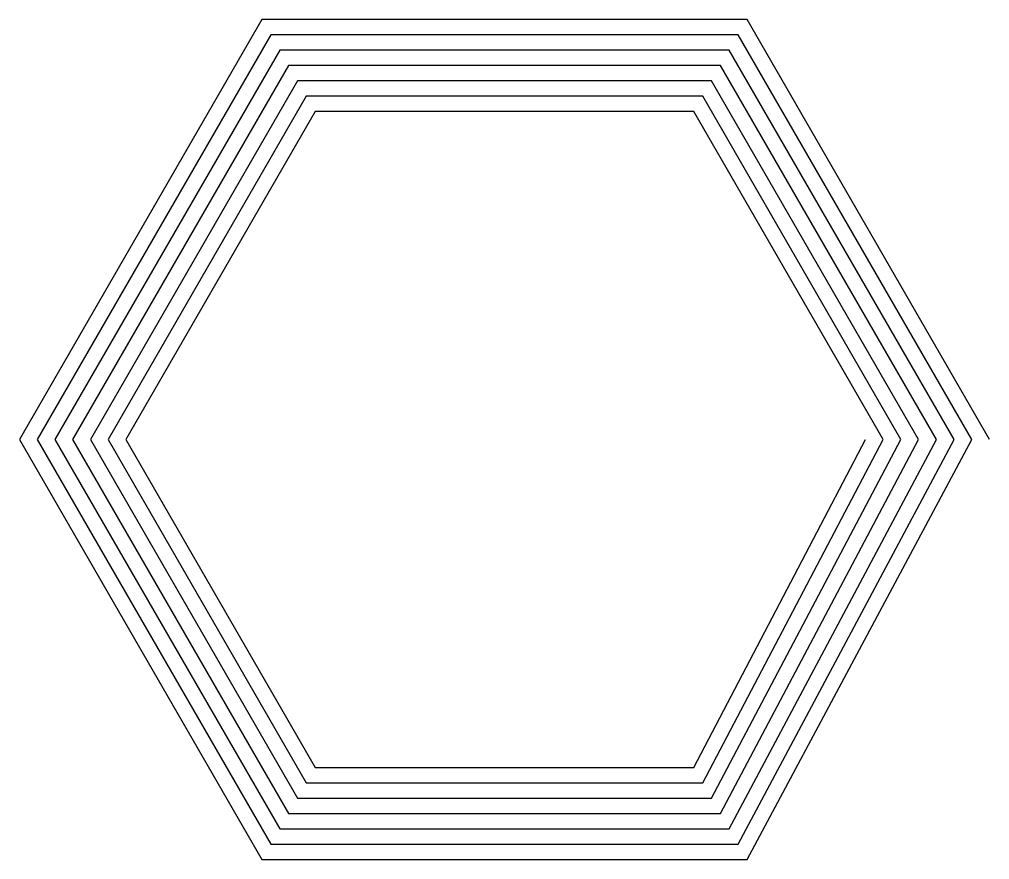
# Model space of a CAD drawing. Header units: millimetres. Extents: x -18.9 to 18.9, y -16.4 to 16.4.
import ezdxf

# ---------------------------------------------------------------- set-up
doc = ezdxf.new("R2010")
doc.units = ezdxf.units.MM

msp = doc.modelspace()

# ---------------------------------------------------------------- linework, layer by layer
msp.add_lwpolyline([(18.937, 0), (9.469, 16.4), (-9.469, 16.4), (-18.937, 0), (-9.469, -16.4), (9.469, -16.4), (18.244, 0), (9.122, 15.8), (-9.122, 15.8), (-18.244, 0), (-9.122, -15.8), (9.122, -15.8), (17.551, 0), (8.776, 15.2), (-8.776, 15.2), (-17.551, 0), (-8.776, -15.2), (8.776, -15.2), (16.859, 0), (8.429, 14.6), (-8.429, 14.6), (-16.859, 0), (-8.429, -14.6), (8.429, -14.6), (16.166, 0), (8.083, 14), (-8.083, 14), (-16.166, 0), (-8.083, -14), (8.083, -14), (15.473, 0), (7.736, 13.4), (-7.736, 13.4), (-15.473, 0), (-7.736, -13.4), (7.736, -13.4), (14.78, 0), (7.39, 12.8), (-7.39, 12.8), (-14.78, 0), (-7.39, -12.8), (7.39, -12.8), (14.087, 0)])

doc.saveas('drawing.dxf')
